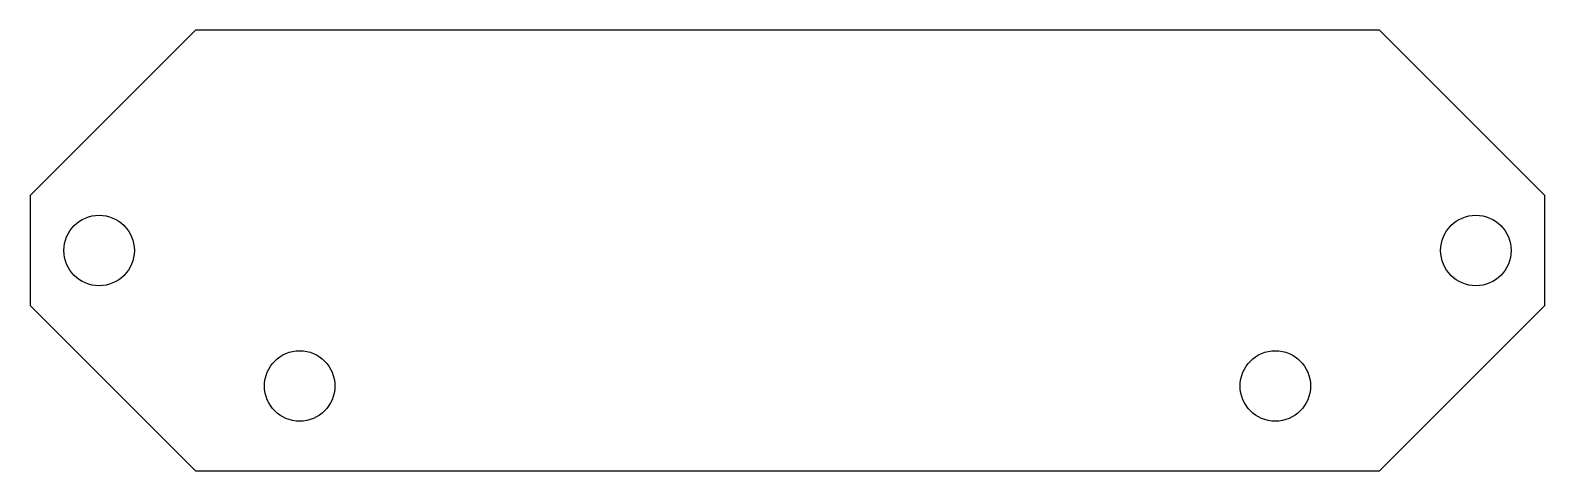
# Model space of a CAD drawing. Header units: millimetres. Extents: x -34.9 to 34.9, y -10.2 to 10.2.
import ezdxf

# ---------------------------------------------------------------- set-up
doc = ezdxf.new("R2010")
doc.units = ezdxf.units.MM
doc.layers.get('0').update_dxf_attribs({"linetype": 'CONTINUOUS'})

msp = doc.modelspace()

# ---------------------------------------------------------------- linework, layer by layer
for points in [[(34.925, 2.54), (27.305, 10.16), (-27.305, 10.16), (-34.925, 2.54), (-34.925, -2.54), (-27.305, -10.16), (27.305, -10.16), (34.925, -2.54)], [(27.305, 10.16), (-27.305, 10.16), (-34.925, 2.54), (-34.925, -2.54), (-27.305, -10.16), (27.305, -10.16), (34.925, -2.54), (34.925, 2.54)]]:
    msp.add_lwpolyline(points, close=True)
for centre in [(-31.75, 0), (31.75, 0), (-22.5, -6.25), (22.5, -6.25)]:
    msp.add_circle(centre, 1.625)

doc.saveas('drawing.dxf')
